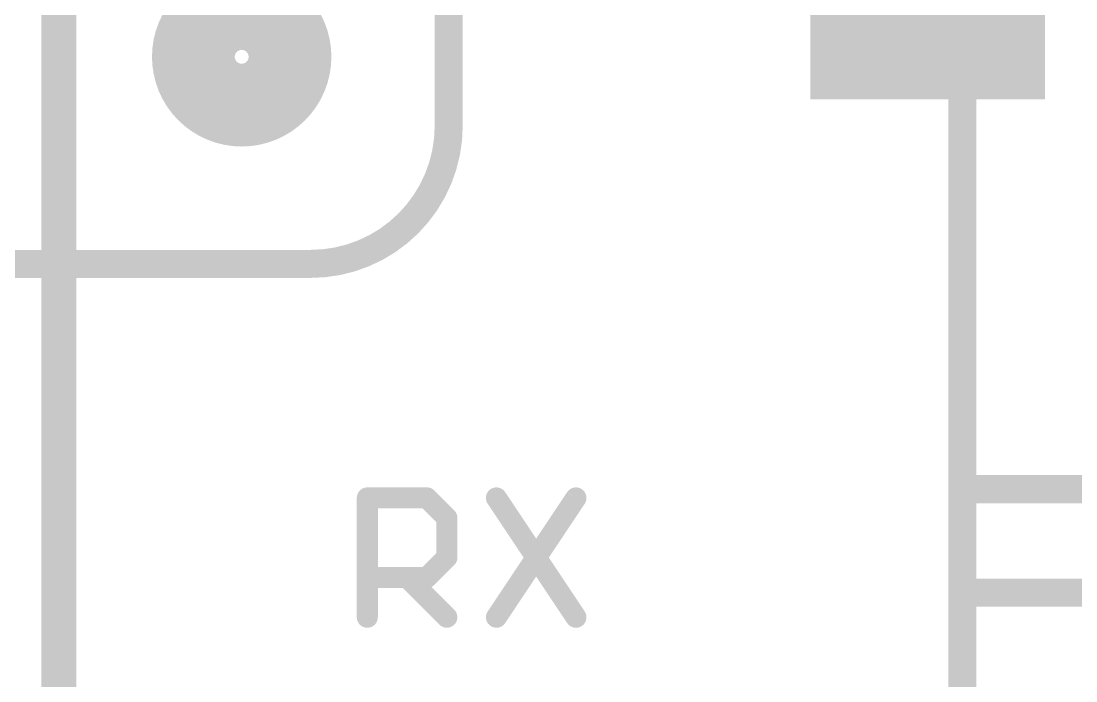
# Model space of a CAD drawing. Extents: x -12 to 110, y -16 to 66.
# Drawn here: x 34.27 to 41.91, y 22.22 to 27 of the extents above; entities that cross this region are included whole.
import ezdxf

# ---------------------------------------------------------------- set-up
doc = ezdxf.new("R2010")
doc.units = 0
for name, color, linetype in [('1', 12, 'CONTINUOUS'), ('21', 41, 'CONTINUOUS'), ('22', 40, 'CONTINUOUS'), ('51', 53, 'CONTINUOUS')]:
    doc.layers.add(name, color=color, linetype=linetype)

# ---------------------------------------------------------------- blocks, each defined once
blk = doc.blocks.new('RECT')
blk.add_solid([(-0.5, -0.5), (0.5, -0.5), (-0.5, 0.5), (0.5, 0.5)])

msp = doc.modelspace()

# ---------------------------------------------------------------- linework, layer by layer
at = {"layer": '1', "const_width": 0.254}
msp.add_lwpolyline([(34.544, 34.671), (34.544, 17.145)], dxfattribs=at)
at = {"layer": '21'}
for points, const_width in [([(41.09, 24.16), (41.09, 23.61)], 0.2032), ([(41.09, 23.61), (41.09, 22.86)], 0.2032), ([(41.09, 23.61), (43.59, 23.61)], 0.2032), ([(36.7792, 22.6822), (36.7792, 23.5465)], 0.1524), ([(36.7792, 23.5465), (37.2114, 23.5465)], 0.1524), ([(37.2114, 23.5465), (37.3554, 23.4025)], 0.1524), ([(37.7147, 23.5465), (38.2909, 22.6822)], 0.1524), ([(38.2909, 23.5465), (37.7147, 22.6822)], 0.1524), ([(37.3554, 23.4025), (37.3554, 23.1144)], 0.1524), ([(37.3554, 23.1144), (37.2114, 22.9703)], 0.1524), ([(37.2114, 22.9703), (36.7792, 22.9703)], 0.1524), ([(37.0673, 22.9703), (37.3554, 22.6822)], 0.1524), ([(41.09, 22.86), (65.59, 22.86)], 0.2032)]:
    msp.add_lwpolyline(points, dxfattribs=dict(at, const_width=const_width))
for points, const_width in [([(41.1408, 24.16, 1), (41.0392, 24.16)], 0.1016), ([(41.1408, 23.61, 1), (41.0392, 23.61)], 0.1016), ([(41.09, 23.6608, 1), (41.09, 23.5592)], 0.1016), ([(36.8173, 23.5465, 1), (36.7411, 23.5465)], 0.0762), ([(36.7792, 23.5846, 1), (36.7792, 23.5084)], 0.0762), ([(37.2383, 23.5735, 1), (37.1844, 23.5196)], 0.0762), ([(37.2114, 23.5084, 1), (37.2114, 23.5846)], 0.0762), ([(37.7464, 23.5677, 1), (37.683, 23.5254)], 0.0762), ([(38.3226, 23.5254, 1), (38.2592, 23.5677)], 0.0762), ([(41.0392, 23.61, 1), (41.1408, 23.61)], 0.1016), ([(37.3935, 23.4025, 1), (37.3173, 23.4025)], 0.0762), ([(37.3285, 23.3755, 1), (37.3824, 23.4294)], 0.0762), ([(37.3824, 23.0874, 1), (37.3285, 23.1413)], 0.0762), ([(37.3173, 23.1144, 1), (37.3935, 23.1144)], 0.0762), ([(36.7792, 23.0084, 1), (36.7792, 22.9322)], 0.0762), ([(37.0943, 22.9973, 1), (37.0404, 22.9434)], 0.0762), ([(37.1844, 22.9973, 1), (37.2383, 22.9434)], 0.0762), ([(37.2114, 22.9322, 1), (37.2114, 23.0084)], 0.0762), ([(41.09, 22.9108, 1), (41.09, 22.8092)], 0.1016), ([(41.0392, 22.86, 1), (41.1408, 22.86)], 0.1016), ([(36.7411, 22.6822, 1), (36.8173, 22.6822)], 0.0762), ([(37.3285, 22.6553, 1), (37.3824, 22.7091)], 0.0762), ([(37.683, 22.7033, 1), (37.7464, 22.6611)], 0.0762), ([(38.2592, 22.6611, 1), (38.3226, 22.7033)], 0.0762)]:
    msp.add_lwpolyline(points, format="xyb", dxfattribs=dict(at, const_width=const_width))
at = {"layer": '22'}
for points, const_width in [([(35.869, 26.442, 1), (35.869, 27.042, 1), (35.869, 26.442)], 0.7), ([(36.369, 25.242, 0.4142), (37.369, 26.242)], 0.2032), ([(37.4198, 26.242, 1), (37.3182, 26.242)], 0.1016), ([(37.3182, 26.242, 1), (37.4198, 26.242)], 0.1016), ([(36.369, 25.2928, 1), (36.369, 25.1912)], 0.1016), ([(36.369, 25.1912, 1), (36.369, 25.2928)], 0.1016)]:
    msp.add_lwpolyline(points, format="xyb", dxfattribs=dict(at, const_width=const_width))
at = {"layer": '22', "const_width": 0.2032}
for points in [[(37.369, 26.242), (37.369, 27.242)], [(26.369, 25.242), (36.369, 25.242)]]:
    msp.add_lwpolyline(points, dxfattribs=at)
at = {"layer": '51', "const_width": 0.2032}
for points in [[(41.09, 23.61), (41.09, 44.11)], [(41.09, 23.61), (43.59, 23.61)], [(41.09, 22.86), (41.09, 16.61)]]:
    msp.add_lwpolyline(points, dxfattribs=at)
at = {"layer": '51', "const_width": 0.1016}
for points in [[(41.09, 23.6608, 1), (41.09, 23.5592)], [(41.0392, 23.61, 1), (41.1408, 23.61)], [(41.1408, 22.86, 1), (41.0392, 22.86)]]:
    msp.add_lwpolyline(points, format="xyb", dxfattribs=at)

# ---------------------------------------------------------------- block references
at = {"layer": '1', "xscale": 0.85, "yscale": 1.7, "rotation": 90}
msp.add_blockref('RECT', (40.84, 26.86), dxfattribs=at)

doc.saveas('drawing.dxf')
